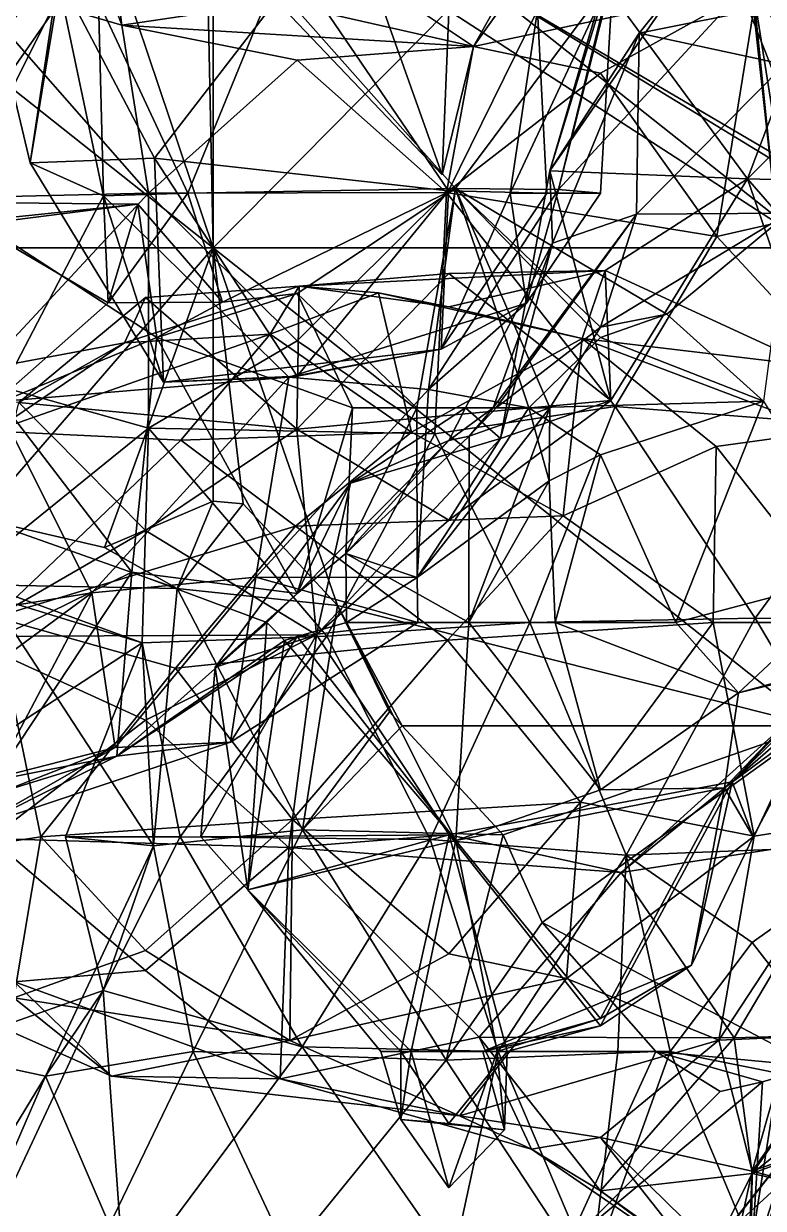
# Model space of a CAD drawing. Extents: x 290034 to 295698, y 4553723 to 4561693.
# Drawn here: x 293904.3 to 293965.7, y 4558555.3 to 4558653.7 of the extents above; entities that cross this region are included whole.
import ezdxf

# ---------------------------------------------------------------- set-up
doc = ezdxf.new("R2010")
doc.units = 0
doc.layers.add('Au_ppm_Pref_-_0_2', color=7, linetype='CONTINUOUS')

msp = doc.modelspace()

# ---------------------------------------------------------------- linework, layer by layer
at = {"layer": 'Au_ppm_Pref_-_0_2'}
for points in [[(293976.708, 4558675.925, 1900.851), (293964.893, 4558657.469, 1900.531), (293989.221, 4558652.992, 1898.735)], [(293870, 4558674.8, 1938.178), (293908.278, 4558669.929, 1943.226), (293920, 4558635.115, 1951.557)], [(293920, 4558635.115, 1951.557), (293870, 4558635.115, 1948.734), (293870, 4558674.8, 1938.178)], [(293912.408, 4558653.614, 1936.845), (293904.655, 4558674.46, 1936.213), (293898.904, 4558657.573, 1930.456)], [(293910.356, 4558669.593, 1942.159), (293904.655, 4558674.46, 1936.213), (293912.408, 4558653.614, 1936.845)], [(293970, 4558674.096, 1946.34), (293970, 4558640.913, 1951.211), (293958.362, 4558670.403, 1946.239)], [(293908.278, 4558669.929, 1943.226), (293919.445, 4558661.998, 1946.024), (293920, 4558635.115, 1951.557)], [(293958.362, 4558670.403, 1946.239), (293970, 4558640.913, 1951.211), (293941.773, 4558657.519, 1947.215)], [(293910.356, 4558669.593, 1942.159), (293912.408, 4558653.614, 1936.845), (293925.354, 4558655.514, 1942.362)], [(293949.443, 4558665.78, 1943.639), (293941.628, 4558651.835, 1937.167), (293952.18, 4558666.692, 1939.085)], [(293952.18, 4558666.692, 1939.085), (293941.628, 4558651.835, 1937.167), (293965.217, 4558656.873, 1936.113)], [(293933.234, 4558657.469, 1942.159), (293941.628, 4558651.835, 1937.167), (293949.443, 4558665.78, 1943.639)], [(293899.717, 4558641.212, 1876.456), (293902.445, 4558655.51, 1882.682), (293910.22, 4558662.194, 1876.054)], [(293910.22, 4558662.194, 1876.054), (293903.587, 4558654.273, 1870.672), (293899.717, 4558641.212, 1876.456)], [(293920, 4558635.115, 1951.557), (293919.445, 4558661.998, 1946.024), (293920, 4558661.863, 1946.111)], [(293898.944, 4558643.667, 1924.341), (293910.153, 4558659.701, 1924.341), (293899.255, 4558661.346, 1919.749)], [(293939.52, 4558654.862, 1947.734), (293920, 4558635.115, 1951.557), (293920, 4558661.863, 1946.111)], [(293898.904, 4558657.573, 1930.456), (293910.153, 4558659.701, 1924.341), (293898.944, 4558643.667, 1924.341)], [(293907.317, 4558657.469, 1915.793), (293927.104, 4558658.133, 1917.857), (293915.128, 4558642.562, 1917.08)], [(293939.555, 4558639.86, 1918.32), (293915.128, 4558642.562, 1917.08), (293927.104, 4558658.133, 1917.857)], [(293927.104, 4558658.133, 1917.857), (293946.93, 4558654.846, 1913.427), (293939.555, 4558639.86, 1918.32)], [(293887.805, 4558639.014, 1930.679), (293914.623, 4558639.651, 1932.673), (293898.904, 4558657.573, 1930.456)], [(293898.904, 4558657.573, 1930.456), (293914.623, 4558639.651, 1932.673), (293912.408, 4558653.614, 1936.845)], [(293907.317, 4558657.469, 1915.793), (293904.798, 4558642.166, 1912.463), (293901.143, 4558657.469, 1912.463)], [(293901.143, 4558657.469, 1912.463), (293904.798, 4558642.166, 1912.463), (293907.102, 4558657.469, 1907.7)], [(293907.317, 4558657.469, 1915.793), (293915.128, 4558642.562, 1917.08), (293904.798, 4558642.166, 1912.463)], [(293904.798, 4558642.166, 1912.463), (293910.877, 4558639.428, 1907.119), (293907.102, 4558657.469, 1907.7)], [(293910.877, 4558639.428, 1907.119), (293910.468, 4558655.587, 1900.305), (293907.102, 4558657.469, 1907.7)], [(293910.468, 4558655.587, 1900.305), (293917.901, 4558639.651, 1899.169), (293925.004, 4558657.089, 1893.004)], [(293925.004, 4558657.089, 1893.004), (293917.901, 4558639.651, 1899.169), (293940.134, 4558640.043, 1894.668)], [(293940.134, 4558640.043, 1894.668), (293952.901, 4558657.118, 1894.445), (293925.004, 4558657.089, 1893.004)], [(293939.593, 4558655.36, 1947.599), (293939.009, 4558641.176, 1942.185), (293933.234, 4558657.469, 1942.159)], [(293933.234, 4558657.469, 1942.159), (293939.009, 4558641.176, 1942.185), (293941.628, 4558651.835, 1937.167)], [(293970, 4558635.115, 1952.063), (293939.52, 4558654.862, 1947.734), (293941.773, 4558657.519, 1947.215)], [(293948.679, 4558639.964, 1901.221), (293952.901, 4558657.118, 1894.445), (293940.134, 4558640.043, 1894.668)], [(293941.773, 4558657.519, 1947.215), (293970, 4558640.913, 1951.211), (293969.577, 4558640.524, 1951.245)], [(293969.577, 4558640.524, 1951.245), (293970, 4558635.115, 1952.063), (293941.773, 4558657.519, 1947.215)], [(293953.216, 4558657.928, 1906.497), (293944.659, 4558639.651, 1908.917), (293946.93, 4558654.846, 1913.427)], [(293944.659, 4558639.651, 1908.917), (293953.216, 4558657.928, 1906.497), (293952.181, 4558639.651, 1906.523)], [(293955.383, 4558652.94, 1882.766), (293947.949, 4558641.512, 1877.185), (293958.981, 4558657.469, 1879.56)], [(293958.981, 4558657.469, 1879.56), (293947.949, 4558641.512, 1877.185), (293952.624, 4558657.469, 1876.827)], [(293952.633, 4558656.827, 1871.002), (293952.624, 4558657.469, 1876.827), (293947.949, 4558641.512, 1877.185)], [(293952.181, 4558639.651, 1906.523), (293953.216, 4558657.928, 1906.497), (293948.679, 4558639.964, 1901.221)], [(293953.216, 4558657.928, 1906.497), (293964.621, 4558657.245, 1900.584), (293948.679, 4558639.964, 1901.221)], [(293952.901, 4558657.118, 1894.445), (293948.679, 4558639.964, 1901.221), (293964.621, 4558657.245, 1900.584)], [(293952.633, 4558656.827, 1871.002), (293964.372, 4558640.862, 1870.401), (293970.675, 4558657.469, 1874.047)], [(293977.299, 4558657.358, 1882.737), (293955.383, 4558652.94, 1882.766), (293958.981, 4558657.469, 1879.56)], [(293955.383, 4558652.94, 1882.766), (293977.299, 4558657.358, 1882.737), (293967.456, 4558650.342, 1887.591)], [(293964.372, 4558640.862, 1870.401), (293977.379, 4558653.907, 1872.075), (293970.675, 4558657.469, 1874.047)], [(293966.559, 4558639.651, 1900.584), (293964.621, 4558657.245, 1900.584), (293964.779, 4558657.362, 1900.62)], [(293966.559, 4558639.651, 1900.584), (293964.779, 4558657.115, 1900.466), (293964.621, 4558657.245, 1900.584)], [(293964.779, 4558657.115, 1900.466), (293977.379, 4558645.874, 1898.51), (293964.893, 4558657.469, 1900.531)], [(293966.559, 4558639.651, 1900.584), (293964.779, 4558657.362, 1900.62), (293974.063, 4558639.651, 1902.147)], [(293964.779, 4558657.362, 1900.62), (293979.201, 4558656.466, 1905.962), (293974.063, 4558639.651, 1902.147)], [(293966.559, 4558639.651, 1900.584), (293967.795, 4558637.987, 1894.808), (293964.779, 4558657.115, 1900.466)], [(293964.779, 4558657.115, 1900.466), (293967.795, 4558637.987, 1894.808), (293977.379, 4558645.874, 1898.51)], [(293977.379, 4558645.874, 1898.51), (293989.221, 4558652.992, 1898.735), (293964.893, 4558657.469, 1900.531)], [(293989.526, 4558657.551, 1936.265), (293965.217, 4558656.873, 1936.113), (293977.021, 4558639.508, 1936.27)], [(293952.18, 4558649.637, 1932.891), (293965.217, 4558656.873, 1936.113), (293941.628, 4558651.835, 1937.167)], [(293947.949, 4558641.512, 1877.185), (293964.372, 4558640.862, 1870.401), (293952.633, 4558656.827, 1871.002)], [(293952.18, 4558649.637, 1932.891), (293961.84, 4558636.062, 1932.862), (293965.217, 4558656.873, 1936.113)], [(293961.84, 4558636.062, 1932.862), (293977.021, 4558639.508, 1936.27), (293965.217, 4558656.873, 1936.113)], [(293910.468, 4558655.587, 1900.305), (293910.877, 4558639.428, 1907.119), (293917.901, 4558639.651, 1899.169)], [(293912.408, 4558653.614, 1936.845), (293941.628, 4558651.835, 1937.167), (293925.354, 4558655.514, 1942.362)], [(293939.593, 4558655.36, 1947.599), (293925.354, 4558655.514, 1942.362), (293939.009, 4558641.176, 1942.185)], [(293925.354, 4558655.514, 1942.362), (293941.628, 4558651.835, 1937.167), (293939.009, 4558641.176, 1942.185)], [(293970, 4558635.115, 1952.063), (293920, 4558635.115, 1951.557), (293939.52, 4558654.862, 1947.734)], [(293946.93, 4558654.846, 1913.427), (293947.719, 4558639.651, 1912.463), (293939.555, 4558639.86, 1918.32)], [(293947.719, 4558639.651, 1912.463), (293946.93, 4558654.846, 1913.427), (293944.659, 4558639.651, 1908.917)], [(293912.408, 4558653.614, 1936.845), (293914.623, 4558639.651, 1932.673), (293926.982, 4558650.698, 1932.537)], [(293912.408, 4558653.614, 1936.845), (293926.982, 4558650.698, 1932.537), (293941.628, 4558651.835, 1937.167)], [(293964.372, 4558640.862, 1870.401), (293990.184, 4558640.145, 1870.978), (293977.379, 4558653.907, 1872.075)], [(293955.383, 4558652.94, 1882.766), (293948.192, 4558635.499, 1882.766), (293947.949, 4558641.512, 1877.185)], [(293948.192, 4558635.499, 1882.766), (293955.383, 4558652.94, 1882.766), (293955.169, 4558637.911, 1887.961)], [(293955.383, 4558652.94, 1882.766), (293967.456, 4558650.342, 1887.591), (293955.169, 4558637.911, 1887.961)], [(293941.628, 4558651.835, 1937.167), (293926.982, 4558650.698, 1932.537), (293939.386, 4558639.707, 1930.096)], [(293952.18, 4558649.637, 1932.891), (293941.628, 4558651.835, 1937.167), (293939.386, 4558639.707, 1930.096)], [(293926.982, 4558650.698, 1932.537), (293914.623, 4558639.651, 1932.673), (293939.386, 4558639.707, 1930.096)], [(293967.795, 4558637.987, 1894.808), (293955.169, 4558637.911, 1887.961), (293967.456, 4558650.342, 1887.591)], [(293952.18, 4558649.637, 1932.891), (293939.386, 4558639.707, 1930.096), (293961.84, 4558636.062, 1932.862)], [(293915.88, 4558623.95, 1912.463), (293904.798, 4558642.166, 1912.463), (293915.128, 4558642.562, 1917.08)], [(293915.88, 4558623.95, 1912.463), (293915.128, 4558642.562, 1917.08), (293926.982, 4558624.471, 1917.522)], [(293926.982, 4558624.471, 1917.522), (293915.128, 4558642.562, 1917.08), (293939.555, 4558639.86, 1918.32)], [(293904.798, 4558642.166, 1912.463), (293915.88, 4558623.95, 1912.463), (293910.877, 4558639.428, 1907.119)], [(293953.036, 4558622.443, 1870.939), (293947.949, 4558641.512, 1877.185), (293943.857, 4558619.272, 1877.762)], [(293948.192, 4558635.499, 1882.766), (293943.857, 4558619.272, 1877.762), (293947.949, 4558641.512, 1877.185)], [(293953.036, 4558622.443, 1870.939), (293964.372, 4558640.862, 1870.401), (293947.949, 4558641.512, 1877.185)], [(293953.036, 4558622.443, 1870.939), (293952.563, 4558633.232, 1864.31), (293964.372, 4558640.862, 1870.401)], [(293969.732, 4558625.324, 1863.697), (293964.372, 4558640.862, 1870.401), (293952.563, 4558633.232, 1864.31)], [(293980.185, 4558622.665, 1870.066), (293964.372, 4558640.862, 1870.401), (293969.732, 4558625.324, 1863.697)], [(293980.185, 4558622.665, 1870.066), (293990.184, 4558640.145, 1870.978), (293964.372, 4558640.862, 1870.401)], [(293887.805, 4558639.014, 1930.679), (293900.238, 4558624.187, 1931.794), (293914.623, 4558639.651, 1932.673)], [(293900.238, 4558624.187, 1931.794), (293914.628, 4558620.144, 1935.222), (293914.623, 4558639.651, 1932.673)], [(293911.284, 4558630.542, 1899.142), (293910.877, 4558639.428, 1907.119), (293901.934, 4558622.319, 1906.273)], [(293910.877, 4558639.428, 1907.119), (293926.275, 4558624.387, 1906.25), (293901.934, 4558622.319, 1906.273)], [(293917.901, 4558639.651, 1899.169), (293910.877, 4558639.428, 1907.119), (293911.284, 4558630.542, 1899.142)], [(293910.877, 4558639.428, 1907.119), (293915.88, 4558623.95, 1912.463), (293926.275, 4558624.387, 1906.25)], [(293911.284, 4558630.542, 1899.142), (293920.781, 4558630.601, 1894.645), (293917.901, 4558639.651, 1899.169)], [(293914.623, 4558639.651, 1932.673), (293926.982, 4558627.404, 1932.138), (293939.386, 4558639.707, 1930.096)], [(293926.982, 4558627.404, 1932.138), (293914.623, 4558639.651, 1932.673), (293914.628, 4558620.144, 1935.222)], [(293940.134, 4558640.043, 1894.668), (293917.901, 4558639.651, 1899.169), (293920.781, 4558630.601, 1894.645)], [(293940.134, 4558640.043, 1894.668), (293920.781, 4558630.601, 1894.645), (293926.982, 4558631.319, 1891.483)], [(293940.134, 4558640.043, 1894.668), (293926.982, 4558631.319, 1891.483), (293936.906, 4558621.833, 1889.966)], [(293938.928, 4558626.702, 1911.147), (293926.982, 4558624.471, 1917.522), (293939.555, 4558639.86, 1918.32)], [(293938.403, 4558619.666, 1935.196), (293939.386, 4558639.707, 1930.096), (293926.982, 4558627.404, 1932.138)], [(293936.906, 4558621.833, 1889.966), (293947.953, 4558621.833, 1892.652), (293940.134, 4558640.043, 1894.668)], [(293937.884, 4558623.36, 1900.692), (293948.679, 4558639.964, 1901.221), (293940.134, 4558640.043, 1894.668)], [(293946.211, 4558621.833, 1897.458), (293937.884, 4558623.36, 1900.692), (293940.134, 4558640.043, 1894.668)], [(293946.031, 4558630.529, 1906.523), (293948.679, 4558639.964, 1901.221), (293937.884, 4558623.36, 1900.692)], [(293938.403, 4558619.666, 1935.196), (293953.386, 4558621.953, 1932.167), (293939.386, 4558639.707, 1930.096)], [(293947.719, 4558639.651, 1912.463), (293938.928, 4558626.702, 1911.147), (293939.555, 4558639.86, 1918.32)], [(293938.928, 4558626.702, 1911.147), (293947.719, 4558639.651, 1912.463), (293944.659, 4558639.651, 1908.917)], [(293944.659, 4558639.651, 1908.917), (293946.031, 4558630.529, 1906.523), (293938.928, 4558626.702, 1911.147)], [(293953.386, 4558621.953, 1932.167), (293961.84, 4558636.062, 1932.862), (293939.386, 4558639.707, 1930.096)], [(293946.211, 4558621.833, 1897.458), (293940.134, 4558640.043, 1894.668), (293952.18, 4558627.664, 1896.588)], [(293952.18, 4558627.664, 1896.588), (293940.134, 4558640.043, 1894.668), (293957.681, 4558629.612, 1894.645)], [(293957.681, 4558629.612, 1894.645), (293940.134, 4558640.043, 1894.668), (293952.18, 4558628.541, 1892.409)], [(293940.134, 4558640.043, 1894.668), (293947.953, 4558621.833, 1892.652), (293952.18, 4558628.541, 1892.409)], [(293944.659, 4558639.651, 1908.917), (293952.181, 4558639.651, 1906.523), (293946.031, 4558630.529, 1906.523)], [(293946.031, 4558630.529, 1906.523), (293952.181, 4558639.651, 1906.523), (293948.679, 4558639.964, 1901.221)], [(293961.84, 4558636.062, 1932.862), (293976.602, 4558620.105, 1931.223), (293977.021, 4558639.508, 1936.27)], [(293900.241, 4558637.024, 1900.435), (293889.11, 4558638.981, 1894.63), (293913.738, 4558638.739, 1894.645)], [(293900.398, 4558637.365, 1888.814), (293913.738, 4558638.739, 1894.645), (293889.11, 4558638.981, 1894.63)], [(293900.241, 4558637.024, 1900.435), (293913.738, 4558638.739, 1894.645), (293911.284, 4558630.542, 1899.142)], [(293900.398, 4558637.365, 1888.814), (293915.311, 4558627.665, 1888.118), (293913.738, 4558638.739, 1894.645)], [(293911.284, 4558630.542, 1899.142), (293913.738, 4558638.739, 1894.645), (293920.781, 4558630.601, 1894.645)], [(293913.738, 4558638.739, 1894.645), (293915.311, 4558627.665, 1888.118), (293920.781, 4558630.601, 1894.645)], [(293902.406, 4558622.328, 1882.216), (293915.311, 4558627.665, 1888.118), (293900.398, 4558637.365, 1888.814)], [(293955.169, 4558637.911, 1887.961), (293943.518, 4558621.833, 1888.705), (293943.259, 4558621.833, 1886.971)], [(293955.169, 4558637.911, 1887.961), (293943.259, 4558621.833, 1886.971), (293948.192, 4558635.499, 1882.766)], [(293952.18, 4558628.541, 1892.409), (293943.518, 4558621.833, 1888.705), (293955.169, 4558637.911, 1887.961)], [(293967.795, 4558637.987, 1894.808), (293957.681, 4558629.612, 1894.645), (293952.18, 4558628.541, 1892.409)], [(293967.795, 4558637.987, 1894.808), (293952.18, 4558628.541, 1892.409), (293955.169, 4558637.911, 1887.961)], [(293957.681, 4558629.612, 1894.645), (293967.795, 4558637.987, 1894.808), (293965.699, 4558622.38, 1900.017)], [(293900.241, 4558637.024, 1900.435), (293911.284, 4558630.542, 1899.142), (293901.934, 4558622.319, 1906.273)], [(293943.259, 4558621.833, 1886.971), (293940.968, 4558621.833, 1882.766), (293948.192, 4558635.499, 1882.766)], [(293948.192, 4558635.499, 1882.766), (293940.968, 4558621.833, 1882.766), (293943.857, 4558619.272, 1877.762)], [(293961.84, 4558636.062, 1932.862), (293953.386, 4558621.953, 1932.167), (293976.602, 4558620.105, 1931.223)], [(293920, 4558635.115, 1951.557), (293900.52, 4558612.637, 1952.306), (293870, 4558635.115, 1948.734)], [(293920, 4558635.115, 1951.557), (293910.959, 4558610.229, 1953.094), (293900.52, 4558612.637, 1952.306)], [(293920, 4558635.115, 1951.557), (293920, 4558614.092, 1953.287), (293910.959, 4558610.229, 1953.094)], [(293922.485, 4558613.852, 1953.044), (293920, 4558614.092, 1953.287), (293920, 4558635.115, 1951.557)], [(293920, 4558635.115, 1951.557), (293930.319, 4558605.408, 1952.909), (293922.485, 4558613.852, 1953.044)], [(293970, 4558595.43, 1949.529), (293930.319, 4558605.408, 1952.909), (293920, 4558635.115, 1951.557)], [(293920, 4558635.115, 1951.557), (293970, 4558635.115, 1952.063), (293970, 4558595.43, 1949.529)], [(293953.036, 4558622.443, 1870.939), (293926.953, 4558620.072, 1870.499), (293939.581, 4558632.984, 1868.665)], [(293939.581, 4558632.984, 1868.665), (293926.953, 4558620.072, 1870.499), (293927.136, 4558631.931, 1864.151)], [(293939.581, 4558632.984, 1868.665), (293927.136, 4558631.931, 1864.151), (293952.563, 4558633.232, 1864.31)], [(293952.563, 4558633.232, 1864.31), (293927.136, 4558631.931, 1864.151), (293939.581, 4558630.221, 1862.152)], [(293953.036, 4558622.443, 1870.939), (293939.581, 4558632.984, 1868.665), (293952.563, 4558633.232, 1864.31)], [(293939.581, 4558630.221, 1862.152), (293950.66, 4558627.593, 1857.809), (293952.563, 4558633.232, 1864.31)], [(293950.66, 4558627.593, 1857.809), (293969.732, 4558625.324, 1863.697), (293952.563, 4558633.232, 1864.31)], [(293927.136, 4558631.931, 1864.151), (293914.383, 4558630.985, 1867.999), (293912.636, 4558627.241, 1863.969)], [(293927.136, 4558631.931, 1864.151), (293912.636, 4558627.241, 1863.969), (293924.744, 4558627.941, 1858.027)], [(293926.953, 4558620.072, 1870.499), (293914.383, 4558630.985, 1867.999), (293927.136, 4558631.931, 1864.151)], [(293927.136, 4558631.931, 1864.151), (293924.744, 4558627.941, 1858.027), (293933.734, 4558631.383, 1859.009)], [(293933.734, 4558631.383, 1859.009), (293939.581, 4558630.221, 1862.152), (293927.136, 4558631.931, 1864.151)], [(293926.953, 4558620.072, 1870.499), (293903.864, 4558622.266, 1871.604), (293914.383, 4558630.985, 1867.999)], [(293914.383, 4558630.985, 1867.999), (293903.864, 4558622.266, 1871.604), (293912.636, 4558627.241, 1863.969)], [(293920.781, 4558630.601, 1894.645), (293915.311, 4558627.665, 1888.118), (293926.982, 4558631.319, 1891.483)], [(293926.982, 4558631.319, 1891.483), (293915.311, 4558627.665, 1888.118), (293931.561, 4558621.833, 1888.705)], [(293936.459, 4558619.812, 1855.215), (293933.734, 4558631.383, 1859.009), (293924.744, 4558627.941, 1858.027)], [(293946.031, 4558630.529, 1906.523), (293926.275, 4558624.387, 1906.25), (293938.928, 4558626.702, 1911.147)], [(293926.275, 4558624.387, 1906.25), (293946.031, 4558630.529, 1906.523), (293937.884, 4558623.36, 1900.692)], [(293926.982, 4558631.319, 1891.483), (293931.561, 4558621.833, 1888.705), (293936.906, 4558621.833, 1889.966)], [(293936.459, 4558619.812, 1855.215), (293950.66, 4558627.593, 1857.809), (293933.734, 4558631.383, 1859.009)], [(293950.66, 4558627.593, 1857.809), (293939.581, 4558630.221, 1862.152), (293933.734, 4558631.383, 1859.009)], [(293952.18, 4558627.664, 1896.588), (293957.681, 4558629.612, 1894.645), (293965.699, 4558622.38, 1900.017)], [(293952.18, 4558628.541, 1892.409), (293947.953, 4558621.833, 1892.652), (293943.518, 4558621.833, 1888.705)], [(293924.744, 4558627.941, 1858.027), (293912.636, 4558627.241, 1863.969), (293901.78, 4558619.881, 1858.939)], [(293924.744, 4558627.941, 1858.027), (293901.78, 4558619.881, 1858.939), (293917.299, 4558619.151, 1855.338)], [(293915.311, 4558627.665, 1888.118), (293902.406, 4558622.328, 1882.216), (293913.243, 4558608.171, 1884.688)], [(293913.243, 4558608.171, 1884.688), (293926.982, 4558606.423, 1887.903), (293915.311, 4558627.665, 1888.118)], [(293931.561, 4558621.833, 1888.705), (293915.311, 4558627.665, 1888.118), (293926.982, 4558606.423, 1887.903)], [(293936.459, 4558619.812, 1855.215), (293924.744, 4558627.941, 1858.027), (293917.299, 4558619.151, 1855.338)], [(293949.073, 4558612.861, 1851.585), (293950.66, 4558627.593, 1857.809), (293936.459, 4558619.812, 1855.215)], [(293946.211, 4558621.833, 1897.458), (293952.18, 4558627.664, 1896.588), (293965.699, 4558622.38, 1900.017)], [(293950.66, 4558627.593, 1857.809), (293949.073, 4558612.861, 1851.585), (293961.777, 4558618.625, 1854.213)], [(293971.009, 4558619.906, 1859.009), (293969.732, 4558625.324, 1863.697), (293950.66, 4558627.593, 1857.809)], [(293971.009, 4558619.906, 1859.009), (293950.66, 4558627.593, 1857.809), (293961.777, 4558618.625, 1854.213)], [(293903.864, 4558622.266, 1871.604), (293890.282, 4558623.037, 1864.207), (293912.636, 4558627.241, 1863.969)], [(293901.78, 4558619.881, 1858.939), (293912.636, 4558627.241, 1863.969), (293890.282, 4558623.037, 1864.207)], [(293938.403, 4558619.666, 1935.196), (293926.982, 4558627.404, 1932.138), (293914.628, 4558620.144, 1935.222)], [(293938.928, 4558626.702, 1911.147), (293915.88, 4558623.95, 1912.463), (293926.982, 4558624.471, 1917.522)], [(293915.88, 4558623.95, 1912.463), (293938.928, 4558626.702, 1911.147), (293926.275, 4558624.387, 1906.25)], [(293900.238, 4558624.187, 1931.794), (293898.486, 4558607.092, 1937.333), (293914.628, 4558620.144, 1935.222)], [(293926.275, 4558624.387, 1906.25), (293909.911, 4558606.46, 1905.305), (293901.934, 4558622.319, 1906.273)], [(293926.275, 4558624.387, 1906.25), (293923.555, 4558607.772, 1899.609), (293909.911, 4558606.46, 1905.305)], [(293926.275, 4558624.387, 1906.25), (293937.884, 4558623.36, 1900.692), (293923.555, 4558607.772, 1899.609)], [(293936.949, 4558607.737, 1894.645), (293923.555, 4558607.772, 1899.609), (293937.884, 4558623.36, 1900.692)], [(293936.949, 4558607.737, 1894.645), (293937.884, 4558623.36, 1900.692), (293946.211, 4558621.833, 1897.458)], [(293901.934, 4558622.319, 1906.273), (293909.911, 4558606.46, 1905.305), (293894.613, 4558604.015, 1911.415)], [(293902.406, 4558622.328, 1882.216), (293897.849, 4558600.629, 1882.766), (293913.243, 4558608.171, 1884.688)], [(293899.15, 4558602.844, 1876.402), (293903.864, 4558622.266, 1871.604), (293914.383, 4558611.655, 1873.434)], [(293926.953, 4558620.072, 1870.499), (293914.383, 4558611.655, 1873.434), (293903.864, 4558622.266, 1871.604)], [(293953.036, 4558622.443, 1870.939), (293939.581, 4558612.498, 1873.715), (293926.953, 4558620.072, 1870.499)], [(293931.561, 4558621.833, 1888.705), (293926.982, 4558606.423, 1887.903), (293931.026, 4558609.735, 1888.705)], [(293936.949, 4558607.737, 1894.645), (293936.906, 4558621.833, 1889.966), (293931.026, 4558609.735, 1888.705)], [(293936.906, 4558621.833, 1889.966), (293931.561, 4558621.833, 1888.705), (293931.026, 4558609.735, 1888.705)], [(293939.581, 4558619.121, 1887.801), (293931.417, 4558615.561, 1882.766), (293940.968, 4558621.833, 1882.766)], [(293943.857, 4558619.272, 1877.762), (293940.968, 4558621.833, 1882.766), (293931.417, 4558615.561, 1882.766)], [(293936.949, 4558607.737, 1894.645), (293947.953, 4558621.833, 1892.652), (293936.906, 4558621.833, 1889.966)], [(293936.949, 4558607.737, 1894.645), (293946.211, 4558621.833, 1897.458), (293947.895, 4558615.772, 1894.645)], [(293936.949, 4558607.737, 1894.645), (293947.895, 4558615.772, 1894.645), (293947.953, 4558621.833, 1892.652)], [(293953.386, 4558621.953, 1932.167), (293938.403, 4558619.666, 1935.196), (293946.288, 4558604.015, 1933.442)], [(293953.036, 4558622.443, 1870.939), (293943.857, 4558619.272, 1877.762), (293939.581, 4558612.498, 1873.715)], [(293941.25, 4558619.472, 1888.705), (293939.581, 4558619.121, 1887.801), (293943.259, 4558621.833, 1886.971)], [(293939.581, 4558619.121, 1887.801), (293940.968, 4558621.833, 1882.766), (293943.259, 4558621.833, 1886.971)], [(293941.221, 4558604.015, 1893.872), (293941.25, 4558619.472, 1888.705), (293947.953, 4558621.833, 1892.652)], [(293941.221, 4558604.015, 1893.872), (293947.953, 4558621.833, 1892.652), (293947.895, 4558615.772, 1894.645)], [(293947.953, 4558621.833, 1892.652), (293941.25, 4558619.472, 1888.705), (293943.518, 4558621.833, 1888.705)], [(293943.518, 4558621.833, 1888.705), (293941.25, 4558619.472, 1888.705), (293943.259, 4558621.833, 1886.971)], [(293946.211, 4558621.833, 1897.458), (293965.699, 4558622.38, 1900.017), (293952.18, 4558617.921, 1895.949)], [(293947.895, 4558615.772, 1894.645), (293946.211, 4558621.833, 1897.458), (293952.18, 4558617.921, 1895.949)], [(293953.386, 4558621.953, 1932.167), (293946.288, 4558604.015, 1933.442), (293965.006, 4558604.366, 1931.56)], [(293965.699, 4558622.38, 1900.017), (293958.441, 4558604.015, 1897.632), (293952.18, 4558617.921, 1895.949)], [(293953.386, 4558621.953, 1932.167), (293965.006, 4558604.366, 1931.56), (293976.602, 4558620.105, 1931.223)], [(293974.417, 4558608.223, 1897.785), (293958.441, 4558604.015, 1897.632), (293965.699, 4558622.38, 1900.017)], [(293914.628, 4558620.144, 1935.222), (293898.486, 4558607.092, 1937.333), (293914.101, 4558602.322, 1942.161)], [(293901.78, 4558619.881, 1858.939), (293901.896, 4558604.45, 1851.779), (293917.299, 4558619.151, 1855.338)], [(293914.628, 4558620.144, 1935.222), (293914.101, 4558602.322, 1942.161), (293929.445, 4558602.876, 1936.706)], [(293926.953, 4558620.072, 1870.499), (293928.573, 4558602.989, 1876.321), (293914.383, 4558611.655, 1873.434)], [(293938.403, 4558619.666, 1935.196), (293914.628, 4558620.144, 1935.222), (293929.445, 4558602.876, 1936.706)], [(293936.459, 4558619.812, 1855.215), (293917.299, 4558619.151, 1855.338), (293926.845, 4558611.997, 1852.301)], [(293949.073, 4558612.861, 1851.585), (293936.459, 4558619.812, 1855.215), (293926.845, 4558611.997, 1852.301)], [(293926.953, 4558620.072, 1870.499), (293939.581, 4558612.498, 1873.715), (293928.573, 4558602.989, 1876.321)], [(293946.288, 4558604.015, 1933.442), (293938.403, 4558619.666, 1935.196), (293929.445, 4558602.876, 1936.706)], [(293971.009, 4558619.906, 1859.009), (293961.777, 4558618.625, 1854.213), (293973.267, 4558604.015, 1853.497)], [(293976.602, 4558620.105, 1931.223), (293965.006, 4558604.366, 1931.56), (293990.285, 4558604.015, 1931.137)], [(293926.845, 4558611.997, 1852.301), (293917.299, 4558619.151, 1855.338), (293901.896, 4558604.45, 1851.779)], [(293939.581, 4558619.121, 1887.801), (293931.026, 4558609.735, 1888.705), (293926.982, 4558606.423, 1887.903)], [(293939.581, 4558619.121, 1887.801), (293926.982, 4558606.423, 1887.903), (293931.417, 4558615.561, 1882.766)], [(293928.573, 4558602.989, 1876.321), (293939.581, 4558612.498, 1873.715), (293943.857, 4558619.272, 1877.762)], [(293943.857, 4558619.272, 1877.762), (293931.417, 4558615.561, 1882.766), (293928.573, 4558602.989, 1876.321)], [(293941.221, 4558604.015, 1893.872), (293931.026, 4558609.735, 1888.705), (293941.25, 4558619.472, 1888.705)], [(293941.25, 4558619.472, 1888.705), (293931.026, 4558609.735, 1888.705), (293939.581, 4558619.121, 1887.801)], [(293961.777, 4558618.625, 1854.213), (293949.073, 4558612.861, 1851.585), (293961.526, 4558604.015, 1848.664)], [(293973.267, 4558604.015, 1853.497), (293961.777, 4558618.625, 1854.213), (293961.526, 4558604.015, 1848.664)], [(293948.408, 4558604.015, 1894.645), (293947.895, 4558615.772, 1894.645), (293952.18, 4558617.921, 1895.949)], [(293948.408, 4558604.015, 1894.645), (293952.18, 4558617.921, 1895.949), (293958.441, 4558604.015, 1897.632)], [(293948.408, 4558604.015, 1894.645), (293941.221, 4558604.015, 1893.872), (293947.895, 4558615.772, 1894.645)], [(293928.573, 4558602.989, 1876.321), (293931.417, 4558615.561, 1882.766), (293920.177, 4558600.304, 1882.766)], [(293920.177, 4558600.304, 1882.766), (293931.417, 4558615.561, 1882.766), (293926.982, 4558606.423, 1887.903)], [(293910.959, 4558610.229, 1953.094), (293920, 4558614.092, 1953.287), (293917.005, 4558606.835, 1951.862)], [(293920, 4558614.092, 1953.287), (293922.485, 4558613.852, 1953.044), (293917.005, 4558606.835, 1951.862)], [(293922.485, 4558613.852, 1953.044), (293930.319, 4558605.408, 1952.909), (293917.005, 4558606.835, 1951.862)], [(293949.073, 4558612.861, 1851.585), (293926.845, 4558611.997, 1852.301), (293939.466, 4558602.54, 1848.886)], [(293949.073, 4558612.861, 1851.585), (293939.466, 4558602.54, 1848.886), (293961.526, 4558604.015, 1848.664)], [(293900.52, 4558612.637, 1952.306), (293910.959, 4558610.229, 1953.094), (293917.005, 4558606.835, 1951.862)], [(293900.891, 4558607.132, 1947.756), (293900.52, 4558612.637, 1952.306), (293917.005, 4558606.835, 1951.862)], [(293926.845, 4558611.997, 1852.301), (293901.896, 4558604.45, 1851.779), (293916.865, 4558600.21, 1849.569)], [(293926.845, 4558611.997, 1852.301), (293916.865, 4558600.21, 1849.569), (293939.466, 4558602.54, 1848.886)], [(293928.573, 4558602.989, 1876.321), (293899.15, 4558602.844, 1876.402), (293914.383, 4558611.655, 1873.434)], [(293936.949, 4558607.737, 1894.645), (293931.026, 4558609.735, 1888.705), (293931.083, 4558604.015, 1890.639)], [(293941.221, 4558604.015, 1893.872), (293931.083, 4558604.015, 1890.639), (293931.026, 4558609.735, 1888.705)], [(293913.243, 4558608.171, 1884.688), (293897.849, 4558600.629, 1882.766), (293901.783, 4558590.884, 1884.328)], [(293913.243, 4558608.171, 1884.688), (293901.783, 4558590.884, 1884.328), (293912.003, 4558592.914, 1889.822)], [(293924.443, 4558604.015, 1887.508), (293913.243, 4558608.171, 1884.688), (293912.003, 4558592.914, 1889.822)], [(293913.243, 4558608.171, 1884.688), (293924.443, 4558604.015, 1887.508), (293926.982, 4558606.423, 1887.903)], [(293974.417, 4558608.223, 1897.785), (293963.633, 4558598.153, 1894.683), (293958.441, 4558604.015, 1897.632)], [(293988.38, 4558605.008, 1894.369), (293963.633, 4558598.153, 1894.683), (293974.417, 4558608.223, 1897.785)], [(293895.438, 4558590.103, 1942.159), (293900.891, 4558607.132, 1947.756), (293914.101, 4558602.322, 1942.161)], [(293898.486, 4558607.092, 1937.333), (293895.438, 4558590.103, 1942.159), (293914.101, 4558602.322, 1942.161)], [(293915.046, 4558585.466, 1947.737), (293914.101, 4558602.322, 1942.161), (293900.891, 4558607.132, 1947.756)], [(293915.046, 4558585.466, 1947.737), (293900.891, 4558607.132, 1947.756), (293917.005, 4558606.835, 1951.862)], [(293909.911, 4558606.46, 1905.305), (293923.555, 4558607.772, 1899.609), (293911.868, 4558593.63, 1899.292)], [(293923.555, 4558607.772, 1899.609), (293921.427, 4558594.052, 1894.645), (293911.868, 4558593.63, 1899.292)], [(293915.046, 4558585.466, 1947.737), (293917.005, 4558606.835, 1951.862), (293927.406, 4558586.794, 1952.513)], [(293930.319, 4558605.408, 1952.909), (293927.406, 4558586.794, 1952.513), (293917.005, 4558606.835, 1951.862)], [(293936.988, 4558604.015, 1894.645), (293921.427, 4558594.052, 1894.645), (293923.555, 4558607.772, 1899.609)], [(293936.949, 4558607.737, 1894.645), (293936.988, 4558604.015, 1894.645), (293923.555, 4558607.772, 1899.609)], [(293936.949, 4558607.737, 1894.645), (293931.083, 4558604.015, 1890.639), (293936.988, 4558604.015, 1894.645)], [(293894.613, 4558604.015, 1911.415), (293909.911, 4558606.46, 1905.305), (293895.153, 4558595.574, 1906.523)], [(293909.911, 4558606.46, 1905.305), (293901.783, 4558591.059, 1904.903), (293895.153, 4558595.574, 1906.523)], [(293909.911, 4558606.46, 1905.305), (293911.868, 4558593.63, 1899.292), (293901.783, 4558591.059, 1904.903)], [(293920.177, 4558600.304, 1882.766), (293926.982, 4558606.423, 1887.903), (293924.443, 4558604.015, 1887.508)], [(293927.406, 4558586.794, 1952.513), (293930.319, 4558605.408, 1952.909), (293934.653, 4558596.583, 1953.176)], [(293930.319, 4558605.408, 1952.909), (293935.706, 4558595.43, 1953.16), (293934.653, 4558596.583, 1953.176)], [(293970, 4558595.43, 1949.529), (293935.706, 4558595.43, 1953.16), (293930.319, 4558605.408, 1952.909)], [(293988.38, 4558605.008, 1894.369), (293977.753, 4558601.604, 1888.509), (293963.633, 4558598.153, 1894.683)], [(293901.896, 4558604.45, 1851.779), (293889.288, 4558583.7, 1852.272), (293905.697, 4558586.197, 1848.975)], [(293916.865, 4558600.21, 1849.569), (293901.896, 4558604.45, 1851.779), (293905.697, 4558586.197, 1848.975)], [(293924.443, 4558604.015, 1887.508), (293912.003, 4558592.914, 1889.822), (293925.923, 4558602.517, 1888.705)], [(293924.443, 4558604.015, 1887.508), (293922.877, 4558581.793, 1883.07), (293920.177, 4558600.304, 1882.766)], [(293936.988, 4558604.015, 1894.645), (293926.982, 4558602.846, 1889.095), (293921.427, 4558594.052, 1894.645)], [(293924.443, 4558604.015, 1887.508), (293925.923, 4558602.517, 1888.705), (293922.877, 4558581.793, 1883.07)], [(293936.988, 4558604.015, 1894.645), (293931.083, 4558604.015, 1890.639), (293926.982, 4558602.846, 1889.095)], [(293931.083, 4558604.015, 1890.639), (293940.147, 4558585.893, 1889.527), (293926.982, 4558602.846, 1889.095)], [(293929.445, 4558602.876, 1936.706), (293938.036, 4558585.967, 1934.598), (293946.288, 4558604.015, 1933.442)], [(293941.221, 4558604.015, 1893.872), (293940.147, 4558585.893, 1889.527), (293931.083, 4558604.015, 1890.639)], [(293946.288, 4558604.015, 1933.442), (293938.036, 4558585.967, 1934.598), (293954.296, 4558584.678, 1931.5)], [(293961.526, 4558604.015, 1848.664), (293939.466, 4558602.54, 1848.886), (293950.523, 4558589.069, 1848.869)], [(293941.221, 4558604.015, 1893.872), (293952.18, 4558590.115, 1893.339), (293940.147, 4558585.893, 1889.527)], [(293948.408, 4558604.015, 1894.645), (293952.18, 4558590.115, 1893.339), (293941.221, 4558604.015, 1893.872)], [(293946.288, 4558604.015, 1933.442), (293954.296, 4558584.678, 1931.5), (293965.006, 4558604.366, 1931.56)], [(293948.408, 4558604.015, 1894.645), (293958.441, 4558604.015, 1897.632), (293963.633, 4558598.153, 1894.683)], [(293948.408, 4558604.015, 1894.645), (293963.633, 4558598.153, 1894.683), (293952.18, 4558590.115, 1893.339)], [(293961.526, 4558604.015, 1848.664), (293950.523, 4558589.069, 1848.869), (293964.941, 4558586.251, 1853.024)], [(293954.296, 4558584.678, 1931.5), (293976.185, 4558585.525, 1931.051), (293965.006, 4558604.366, 1931.56)], [(293973.267, 4558604.015, 1853.497), (293961.526, 4558604.015, 1848.664), (293964.941, 4558586.251, 1853.024)], [(293974.081, 4558587.688, 1859.438), (293973.267, 4558604.015, 1853.497), (293964.941, 4558586.251, 1853.024)], [(293965.006, 4558604.366, 1931.56), (293976.185, 4558585.525, 1931.051), (293990.285, 4558604.015, 1931.137)], [(293914.383, 4558595.888, 1873.596), (293899.15, 4558602.844, 1876.402), (293928.573, 4558602.989, 1876.321)], [(293929.445, 4558602.876, 1936.706), (293914.101, 4558602.322, 1942.161), (293917.267, 4558586.197, 1937.58)], [(293914.383, 4558595.888, 1873.596), (293928.573, 4558602.989, 1876.321), (293926.295, 4558585.314, 1871.911)], [(293929.445, 4558602.876, 1936.706), (293917.267, 4558586.197, 1937.58), (293938.036, 4558585.967, 1934.598)], [(293928.573, 4558602.989, 1876.321), (293920.177, 4558600.304, 1882.766), (293918.965, 4558586.197, 1878.987)], [(293928.573, 4558602.989, 1876.321), (293918.965, 4558586.197, 1878.987), (293939.599, 4558586.368, 1876.58)], [(293926.295, 4558585.314, 1871.911), (293928.573, 4558602.989, 1876.321), (293939.599, 4558586.368, 1876.58)], [(293963.12, 4558590.775, 1876.731), (293972.805, 4558601.097, 1882.766), (293977.415, 4558603.232, 1876.745)], [(293972.162, 4558599.761, 1870.887), (293963.12, 4558590.775, 1876.731), (293977.415, 4558603.232, 1876.745)], [(293899.15, 4558602.844, 1876.402), (293914.383, 4558595.888, 1873.596), (293901.491, 4558586.07, 1870.899)], [(293907.729, 4558586.197, 1942.159), (293914.101, 4558602.322, 1942.161), (293915.046, 4558585.466, 1947.737)], [(293917.267, 4558586.197, 1937.58), (293914.101, 4558602.322, 1942.161), (293907.729, 4558586.197, 1942.159)], [(293912.003, 4558592.914, 1889.822), (293921.427, 4558594.052, 1894.645), (293926.982, 4558602.846, 1889.095)], [(293912.003, 4558592.914, 1889.822), (293926.982, 4558602.846, 1889.095), (293925.923, 4558602.517, 1888.705)], [(293939.466, 4558602.54, 1848.886), (293916.865, 4558600.21, 1849.569), (293926.586, 4558587.65, 1848.5)], [(293922.877, 4558581.793, 1883.07), (293925.923, 4558602.517, 1888.705), (293940.147, 4558585.893, 1889.527)], [(293925.923, 4558602.517, 1888.705), (293926.982, 4558602.846, 1889.095), (293940.147, 4558585.893, 1889.527)], [(293939.466, 4558602.54, 1848.886), (293926.586, 4558587.65, 1848.5), (293950.523, 4558589.069, 1848.869)], [(293963.633, 4558598.153, 1894.683), (293977.753, 4558601.604, 1888.509), (293962.475, 4558590.27, 1887.684)], [(293962.475, 4558590.27, 1887.684), (293977.753, 4558601.604, 1888.509), (293972.805, 4558601.097, 1882.766)], [(293962.475, 4558590.27, 1887.684), (293972.805, 4558601.097, 1882.766), (293964.85, 4558586.197, 1882.766)], [(293964.85, 4558586.197, 1882.766), (293972.805, 4558601.097, 1882.766), (293963.12, 4558590.775, 1876.731)], [(293916.865, 4558600.21, 1849.569), (293905.697, 4558586.197, 1848.975), (293926.586, 4558587.65, 1848.5)], [(293920.177, 4558600.304, 1882.766), (293922.877, 4558581.793, 1883.07), (293918.965, 4558586.197, 1878.987)], [(293963.12, 4558590.775, 1876.731), (293972.162, 4558599.761, 1870.887), (293953.89, 4558583.24, 1871.419)], [(293972.162, 4558599.761, 1870.887), (293973.147, 4558586.197, 1868.892), (293953.89, 4558583.24, 1871.419)], [(293952.18, 4558590.115, 1893.339), (293963.633, 4558598.153, 1894.683), (293962.475, 4558590.27, 1887.684)], [(293935.706, 4558595.43, 1953.16), (293927.406, 4558586.794, 1952.513), (293934.653, 4558596.583, 1953.176)], [(293914.383, 4558595.888, 1873.596), (293926.295, 4558585.314, 1871.911), (293901.491, 4558586.07, 1870.899)], [(293927.406, 4558586.794, 1952.513), (293935.706, 4558595.43, 1953.16), (293944.077, 4558586.381, 1953.032)], [(293970, 4558595.43, 1949.529), (293944.077, 4558586.381, 1953.032), (293935.706, 4558595.43, 1953.16)], [(293944.077, 4558586.381, 1953.032), (293970, 4558595.43, 1949.529), (293947.339, 4558579.079, 1953.298)], [(293947.339, 4558579.079, 1953.298), (293970, 4558595.43, 1949.529), (293970, 4558567.138, 1951.9)], [(293921.427, 4558594.052, 1894.645), (293900.185, 4558586.946, 1895.115), (293911.868, 4558593.63, 1899.292)], [(293900.185, 4558586.946, 1895.115), (293921.427, 4558594.052, 1894.645), (293912.003, 4558592.914, 1889.822)], [(293911.868, 4558593.63, 1899.292), (293889.899, 4558585.04, 1900.786), (293901.783, 4558591.059, 1904.903)], [(293900.185, 4558586.946, 1895.115), (293889.899, 4558585.04, 1900.786), (293911.868, 4558593.63, 1899.292)], [(293900.185, 4558586.946, 1895.115), (293912.003, 4558592.914, 1889.822), (293889.163, 4558585.831, 1888.488)], [(293912.003, 4558592.914, 1889.822), (293901.783, 4558590.884, 1884.328), (293889.163, 4558585.831, 1888.488)], [(293952.18, 4558570.503, 1877.535), (293963.12, 4558590.775, 1876.731), (293939.599, 4558586.368, 1876.58)], [(293963.12, 4558590.775, 1876.731), (293953.89, 4558583.24, 1871.419), (293939.599, 4558586.368, 1876.58)], [(293952.18, 4558590.115, 1893.339), (293962.475, 4558590.27, 1887.684), (293940.147, 4558585.893, 1889.527)], [(293962.475, 4558590.27, 1887.684), (293952.18, 4558571.104, 1887.797), (293940.147, 4558585.893, 1889.527)], [(293952.18, 4558570.503, 1877.535), (293959.72, 4558575.534, 1882.766), (293963.12, 4558590.775, 1876.731)], [(293962.475, 4558590.27, 1887.684), (293959.72, 4558575.534, 1882.766), (293952.18, 4558571.104, 1887.797)], [(293964.85, 4558586.197, 1882.766), (293963.12, 4558590.775, 1876.731), (293959.72, 4558575.534, 1882.766)], [(293962.475, 4558590.27, 1887.684), (293964.85, 4558586.197, 1882.766), (293959.72, 4558575.534, 1882.766)], [(293926.586, 4558587.65, 1848.5), (293939.581, 4558576.48, 1849.83), (293950.523, 4558589.069, 1848.869)], [(293949.349, 4558574.447, 1853.757), (293950.523, 4558589.069, 1848.869), (293939.581, 4558576.48, 1849.83)], [(293949.349, 4558574.447, 1853.757), (293964.941, 4558586.251, 1853.024), (293950.523, 4558589.069, 1848.869)], [(293926.586, 4558587.65, 1848.5), (293905.697, 4558586.197, 1848.975), (293914.383, 4558576.76, 1849.924)], [(293926.371, 4558569.289, 1853.627), (293926.586, 4558587.65, 1848.5), (293914.383, 4558576.76, 1849.924)], [(293926.586, 4558587.65, 1848.5), (293926.371, 4558569.289, 1853.627), (293939.581, 4558576.48, 1849.83)], [(293972.772, 4558569.78, 1864.948), (293974.081, 4558587.688, 1859.438), (293962.005, 4558569.311, 1859.534)], [(293974.081, 4558587.688, 1859.438), (293964.941, 4558586.251, 1853.024), (293962.005, 4558569.311, 1859.534)], [(293903.452, 4558572.826, 1853.765), (293905.697, 4558586.197, 1848.975), (293889.288, 4558583.7, 1852.272)], [(293903.452, 4558572.826, 1853.765), (293914.383, 4558576.76, 1849.924), (293905.697, 4558586.197, 1848.975)], [(293917.267, 4558586.197, 1937.58), (293907.729, 4558586.197, 1942.159), (293910.861, 4558573.45, 1940.48)], [(293910.861, 4558573.45, 1940.48), (293907.729, 4558586.197, 1942.159), (293915.046, 4558585.466, 1947.737)], [(293917.267, 4558586.197, 1937.58), (293910.861, 4558573.45, 1940.48), (293927.397, 4558568.756, 1936.634)], [(293915.046, 4558585.466, 1947.737), (293927.406, 4558586.794, 1952.513), (293918.331, 4558568.379, 1952.177)], [(293938.036, 4558585.967, 1934.598), (293917.267, 4558586.197, 1937.58), (293927.397, 4558568.756, 1936.634)], [(293939.358, 4558567.659, 1953.315), (293918.331, 4558568.379, 1952.177), (293927.406, 4558586.794, 1952.513)], [(293939.599, 4558586.368, 1876.58), (293918.965, 4558586.197, 1878.987), (293922.877, 4558581.793, 1883.07)], [(293922.877, 4558581.793, 1883.07), (293935.592, 4558568.379, 1880.886), (293939.599, 4558586.368, 1876.58)], [(293939.599, 4558586.368, 1876.58), (293953.89, 4558583.24, 1871.419), (293926.295, 4558585.314, 1871.911)], [(293927.406, 4558586.794, 1952.513), (293944.077, 4558586.381, 1953.032), (293939.358, 4558567.659, 1953.315)], [(293944.425, 4558568.379, 1880.482), (293939.599, 4558586.368, 1876.58), (293935.592, 4558568.379, 1880.886)], [(293944.077, 4558586.381, 1953.032), (293947.339, 4558579.079, 1953.298), (293939.358, 4558567.659, 1953.315)], [(293944.425, 4558568.379, 1880.482), (293952.18, 4558570.503, 1877.535), (293939.599, 4558586.368, 1876.58)], [(293949.349, 4558574.447, 1853.757), (293962.005, 4558569.311, 1859.534), (293964.941, 4558586.251, 1853.024)], [(293963.27, 4558569.515, 1869.797), (293953.89, 4558583.24, 1871.419), (293973.147, 4558586.197, 1868.892)], [(293963.27, 4558569.515, 1869.797), (293973.147, 4558586.197, 1868.892), (293972.772, 4558569.78, 1864.948)], [(293926.295, 4558585.314, 1871.911), (293914.383, 4558575.088, 1868.651), (293901.491, 4558586.07, 1870.899)], [(293903.498, 4558574.158, 1863.83), (293901.491, 4558586.07, 1870.899), (293914.383, 4558575.088, 1868.651)], [(293915.046, 4558585.466, 1947.737), (293918.331, 4558568.379, 1952.177), (293906.059, 4558566.311, 1947.289)], [(293915.046, 4558585.466, 1947.737), (293906.059, 4558566.311, 1947.289), (293910.861, 4558573.45, 1940.48)], [(293926.295, 4558585.314, 1871.911), (293925.557, 4558566.103, 1865.436), (293914.383, 4558575.088, 1868.651)], [(293936.441, 4558568.379, 1884.246), (293922.877, 4558581.793, 1883.07), (293940.147, 4558585.893, 1889.527)], [(293926.295, 4558585.314, 1871.911), (293942.085, 4558569.567, 1869.311), (293925.557, 4558566.103, 1865.436)], [(293953.89, 4558583.24, 1871.419), (293942.085, 4558569.567, 1869.311), (293926.295, 4558585.314, 1871.911)], [(293943.671, 4558568.379, 1932.209), (293938.036, 4558585.967, 1934.598), (293927.397, 4558568.756, 1936.634)], [(293943.599, 4558568.379, 1884.66), (293936.441, 4558568.379, 1884.246), (293940.147, 4558585.893, 1889.527)], [(293943.671, 4558568.379, 1932.209), (293954.296, 4558584.678, 1931.5), (293938.036, 4558585.967, 1934.598)], [(293943.599, 4558568.379, 1884.66), (293940.147, 4558585.893, 1889.527), (293952.18, 4558571.104, 1887.797)], [(293954.296, 4558584.678, 1931.5), (293964.779, 4558577.414, 1927.269), (293976.185, 4558585.525, 1931.051)], [(293976.185, 4558585.525, 1931.051), (293964.779, 4558577.414, 1927.269), (293974.354, 4558565.086, 1926.865)], [(293943.671, 4558568.379, 1932.209), (293953.622, 4558568.379, 1930.281), (293954.296, 4558584.678, 1931.5)], [(293953.622, 4558568.379, 1930.281), (293957.958, 4558568.379, 1927.065), (293954.296, 4558584.678, 1931.5)], [(293954.296, 4558584.678, 1931.5), (293957.958, 4558568.379, 1927.065), (293964.779, 4558577.414, 1927.269)], [(293963.27, 4558569.515, 1869.797), (293942.085, 4558569.567, 1869.311), (293953.89, 4558583.24, 1871.419)], [(293936.441, 4558568.379, 1884.246), (293933.93, 4558568.379, 1882.766), (293922.877, 4558581.793, 1883.07)], [(293933.93, 4558568.379, 1882.766), (293935.592, 4558568.379, 1880.886), (293922.877, 4558581.793, 1883.07)], [(293939.358, 4558567.659, 1953.315), (293947.339, 4558579.079, 1953.298), (293956.773, 4558568.38, 1953.196)], [(293947.339, 4558579.079, 1953.298), (293970, 4558567.138, 1951.9), (293956.773, 4558568.38, 1953.196)], [(293964.779, 4558577.414, 1927.269), (293957.958, 4558568.379, 1927.065), (293974.354, 4558565.086, 1926.865)], [(293903.452, 4558572.826, 1853.765), (293926.371, 4558569.289, 1853.627), (293914.383, 4558576.76, 1849.924)], [(293926.371, 4558569.289, 1853.627), (293949.349, 4558574.447, 1853.757), (293939.581, 4558576.48, 1849.83)], [(293952.18, 4558570.503, 1877.535), (293942.4, 4558568.379, 1882.766), (293959.72, 4558575.534, 1882.766)], [(293942.4, 4558568.379, 1882.766), (293952.18, 4558571.104, 1887.797), (293959.72, 4558575.534, 1882.766)], [(293893.429, 4558574.383, 1859.009), (293903.498, 4558574.158, 1863.83), (293911.549, 4558566.333, 1858.85)], [(293893.429, 4558574.383, 1859.009), (293911.549, 4558566.333, 1858.85), (293903.452, 4558572.826, 1853.765)], [(293914.383, 4558575.088, 1868.651), (293925.557, 4558566.103, 1865.436), (293903.498, 4558574.158, 1863.83)], [(293940.459, 4558563.034, 1858.551), (293949.349, 4558574.447, 1853.757), (293926.371, 4558569.289, 1853.627)], [(293962.005, 4558569.311, 1859.534), (293949.349, 4558574.447, 1853.757), (293940.459, 4558563.034, 1858.551)], [(293910.861, 4558573.45, 1940.48), (293906.059, 4558566.311, 1947.289), (293896.488, 4558568.379, 1942.159)], [(293896.488, 4558568.379, 1942.159), (293901.783, 4558554.058, 1940.993), (293910.861, 4558573.45, 1940.48)], [(293910.861, 4558573.45, 1940.48), (293901.783, 4558554.058, 1940.993), (293912.624, 4558548.916, 1937.344)], [(293925.557, 4558566.103, 1865.436), (293911.549, 4558566.333, 1858.85), (293903.498, 4558574.158, 1863.83)], [(293927.397, 4558568.756, 1936.634), (293910.861, 4558573.45, 1940.48), (293912.624, 4558548.916, 1937.344)], [(293926.371, 4558569.289, 1853.627), (293903.452, 4558572.826, 1853.765), (293911.549, 4558566.333, 1858.85)], [(293942.4, 4558568.379, 1882.766), (293943.599, 4558568.379, 1884.66), (293952.18, 4558571.104, 1887.797)], [(293952.18, 4558570.503, 1877.535), (293944.425, 4558568.379, 1880.482), (293942.4, 4558568.379, 1882.766)], [(293942.085, 4558569.567, 1869.311), (293946.435, 4558560.254, 1864.948), (293925.557, 4558566.103, 1865.436)], [(293946.435, 4558560.254, 1864.948), (293942.085, 4558569.567, 1869.311), (293952.18, 4558556.795, 1868.809)], [(293952.18, 4558556.795, 1868.809), (293942.085, 4558569.567, 1869.311), (293963.27, 4558569.515, 1869.797)], [(293952.18, 4558556.795, 1868.809), (293963.27, 4558569.515, 1869.797), (293964.779, 4558558.228, 1867.504)], [(293972.772, 4558569.78, 1864.948), (293962.005, 4558569.311, 1859.534), (293964.779, 4558558.426, 1862.326)], [(293972.772, 4558569.78, 1864.948), (293964.779, 4558558.228, 1867.504), (293963.27, 4558569.515, 1869.797)], [(293972.772, 4558569.78, 1864.948), (293969.46, 4558557.181, 1864.948), (293964.779, 4558558.228, 1867.504)], [(293972.772, 4558569.78, 1864.948), (293964.779, 4558558.426, 1862.326), (293969.46, 4558557.181, 1864.948)], [(293926.371, 4558569.289, 1853.627), (293911.549, 4558566.333, 1858.85), (293940.459, 4558563.034, 1858.551)], [(293939.874, 4558550.815, 1936.449), (293927.397, 4558568.756, 1936.634), (293912.624, 4558548.916, 1937.344)], [(293943.671, 4558568.379, 1932.209), (293927.397, 4558568.756, 1936.634), (293939.874, 4558550.815, 1936.449)], [(293940.459, 4558563.034, 1858.551), (293952.18, 4558561.241, 1862.569), (293962.005, 4558569.311, 1859.534)], [(293952.18, 4558561.241, 1862.569), (293964.779, 4558558.426, 1862.326), (293962.005, 4558569.311, 1859.534)], [(293896.488, 4558568.379, 1942.159), (293906.059, 4558566.311, 1947.289), (293901.783, 4558556.456, 1944.124)], [(293906.059, 4558566.311, 1947.289), (293918.331, 4558568.379, 1952.177), (293911.401, 4558553.955, 1950.635)], [(293911.401, 4558553.955, 1950.635), (293918.331, 4558568.379, 1952.177), (293926.219, 4558551.503, 1952.493)], [(293926.219, 4558551.503, 1952.493), (293918.331, 4558568.379, 1952.177), (293939.358, 4558567.659, 1953.315)], [(293939.358, 4558567.659, 1953.315), (293949.431, 4558552.357, 1952.143), (293926.219, 4558551.503, 1952.493)], [(293935.583, 4558562.725, 1882.766), (293933.93, 4558568.379, 1882.766), (293936.441, 4558568.379, 1884.246)], [(293933.93, 4558568.379, 1882.766), (293935.583, 4558562.725, 1882.766), (293935.592, 4558568.379, 1880.886)], [(293935.583, 4558562.725, 1882.766), (293936.441, 4558568.379, 1884.246), (293939.581, 4558557.041, 1886.545)], [(293935.583, 4558562.725, 1882.766), (293939.581, 4558562.384, 1880.767), (293935.592, 4558568.379, 1880.886)], [(293944.425, 4558568.379, 1880.482), (293935.592, 4558568.379, 1880.886), (293939.581, 4558562.384, 1880.767)], [(293939.581, 4558557.041, 1886.545), (293936.441, 4558568.379, 1884.246), (293943.599, 4558568.379, 1884.66)], [(293939.358, 4558567.659, 1953.315), (293956.773, 4558568.38, 1953.196), (293949.431, 4558552.357, 1952.143)], [(293944.425, 4558568.379, 1880.482), (293939.581, 4558562.384, 1880.767), (293944.191, 4558561.859, 1882.766)], [(293944.191, 4558561.859, 1882.766), (293939.581, 4558557.041, 1886.545), (293943.599, 4558568.379, 1884.66)], [(293943.671, 4558568.379, 1932.209), (293939.874, 4558550.815, 1936.449), (293951.41, 4558550.223, 1930.326)], [(293944.425, 4558568.379, 1880.482), (293944.191, 4558561.859, 1882.766), (293942.4, 4558568.379, 1882.766)], [(293942.4, 4558568.379, 1882.766), (293944.191, 4558561.859, 1882.766), (293943.599, 4558568.379, 1884.66)], [(293953.622, 4558568.379, 1930.281), (293943.671, 4558568.379, 1932.209), (293951.41, 4558550.223, 1930.326)], [(293962.113, 4558565.047, 1952.91), (293949.431, 4558552.357, 1952.143), (293956.773, 4558568.38, 1953.196)], [(293953.622, 4558568.379, 1930.281), (293951.41, 4558550.223, 1930.326), (293957.958, 4558568.379, 1927.065)], [(293957.958, 4558568.379, 1927.065), (293951.41, 4558550.223, 1930.326), (293965.679, 4558549.912, 1925.214)], [(293956.773, 4558568.38, 1953.196), (293965.636, 4558565.865, 1952.468), (293962.113, 4558565.047, 1952.91)], [(293956.773, 4558568.38, 1953.196), (293970, 4558567.138, 1951.9), (293965.636, 4558565.865, 1952.468)], [(293974.354, 4558565.086, 1926.865), (293957.958, 4558568.379, 1927.065), (293965.679, 4558549.912, 1925.214)], [(293964.652, 4558550.32, 1948.888), (293970, 4558567.138, 1951.9), (293971.178, 4558567.685, 1951.796)], [(293964.652, 4558550.32, 1948.888), (293971.178, 4558567.685, 1951.796), (293982.516, 4558565.422, 1948.965)], [(293977.942, 4558567.322, 1817.749), (293974.136, 4558552.572, 1824.165), (293961.939, 4558552.615, 1817.174)], [(293961.939, 4558552.615, 1817.174), (293971.711, 4558565.046, 1811.494), (293977.942, 4558567.322, 1817.749)], [(293964.652, 4558550.32, 1948.888), (293965.636, 4558565.865, 1952.468), (293970, 4558567.138, 1951.9)], [(293901.783, 4558556.456, 1944.124), (293906.059, 4558566.311, 1947.289), (293896.458, 4558550.561, 1948.099)], [(293896.458, 4558550.561, 1948.099), (293906.059, 4558566.311, 1947.289), (293911.401, 4558553.955, 1950.635)], [(293925.557, 4558566.103, 1865.436), (293940.459, 4558563.034, 1858.551), (293911.549, 4558566.333, 1858.85)], [(293946.435, 4558560.254, 1864.948), (293940.459, 4558563.034, 1858.551), (293925.557, 4558566.103, 1865.436)], [(293949.431, 4558552.357, 1952.143), (293962.113, 4558565.047, 1952.91), (293965.636, 4558565.865, 1952.468)], [(293949.431, 4558552.357, 1952.143), (293965.636, 4558565.865, 1952.468), (293964.652, 4558550.32, 1948.888)], [(293964.779, 4558558.426, 1862.326), (293964.429, 4558550.561, 1859.009), (293966.794, 4558565.53, 1859.009)], [(293966.794, 4558565.53, 1859.009), (293964.429, 4558550.561, 1859.009), (293969.888, 4558548.122, 1854.026)], [(293978.343, 4558563.297, 1865.384), (293964.779, 4558558.426, 1862.326), (293966.794, 4558565.53, 1859.009)], [(293969.568, 4558548.722, 1806.733), (293971.711, 4558565.046, 1811.494), (293957.982, 4558547.677, 1811.494)], [(293957.982, 4558547.677, 1811.494), (293971.711, 4558565.046, 1811.494), (293961.939, 4558552.615, 1817.174)], [(293964.652, 4558550.32, 1948.888), (293982.516, 4558565.422, 1948.965), (293977.379, 4558554.243, 1943.386)], [(293965.679, 4558549.912, 1925.214), (293990.324, 4558550.609, 1924.619), (293974.354, 4558565.086, 1926.865)], [(293944.191, 4558561.859, 1882.766), (293935.583, 4558562.725, 1882.766), (293939.581, 4558557.041, 1886.545)], [(293935.583, 4558562.725, 1882.766), (293944.191, 4558561.859, 1882.766), (293939.581, 4558562.384, 1880.767)], [(293946.435, 4558560.254, 1864.948), (293952.18, 4558561.241, 1862.569), (293940.459, 4558563.034, 1858.551)], [(293978.343, 4558563.297, 1865.384), (293969.374, 4558561.881, 1870.887), (293964.779, 4558558.228, 1867.504)], [(293978.343, 4558563.297, 1865.384), (293964.779, 4558558.228, 1867.504), (293969.46, 4558557.181, 1864.948)], [(293978.343, 4558563.297, 1865.384), (293969.46, 4558557.181, 1864.948), (293964.779, 4558558.426, 1862.326)], [(293964.658, 4558550.561, 1870.887), (293969.374, 4558561.881, 1870.887), (293977.297, 4558551.122, 1872.006)], [(293964.658, 4558550.561, 1870.887), (293964.779, 4558558.228, 1867.504), (293969.374, 4558561.881, 1870.887)], [(293952.18, 4558561.241, 1862.569), (293946.435, 4558560.254, 1864.948), (293960.589, 4558550.561, 1864.948)], [(293952.18, 4558561.241, 1862.569), (293960.589, 4558550.561, 1864.948), (293963.051, 4558550.561, 1864.133)], [(293952.18, 4558561.241, 1862.569), (293963.051, 4558550.561, 1864.133), (293964.779, 4558558.426, 1862.326)], [(293952.18, 4558556.795, 1868.809), (293960.589, 4558550.561, 1864.948), (293946.435, 4558560.254, 1864.948)], [(293952.18, 4558556.795, 1868.809), (293964.779, 4558558.228, 1867.504), (293960.917, 4558550.561, 1866.769)], [(293964.658, 4558550.561, 1870.887), (293960.917, 4558550.561, 1866.769), (293964.779, 4558558.228, 1867.504)], [(293964.779, 4558558.426, 1862.326), (293963.051, 4558550.561, 1864.133), (293964.429, 4558550.561, 1859.009)], [(293952.18, 4558556.795, 1868.809), (293960.917, 4558550.561, 1866.769), (293960.589, 4558550.561, 1864.948)]]:
    msp.add_3dface(points, dxfattribs=at)

doc.saveas('drawing.dxf')
